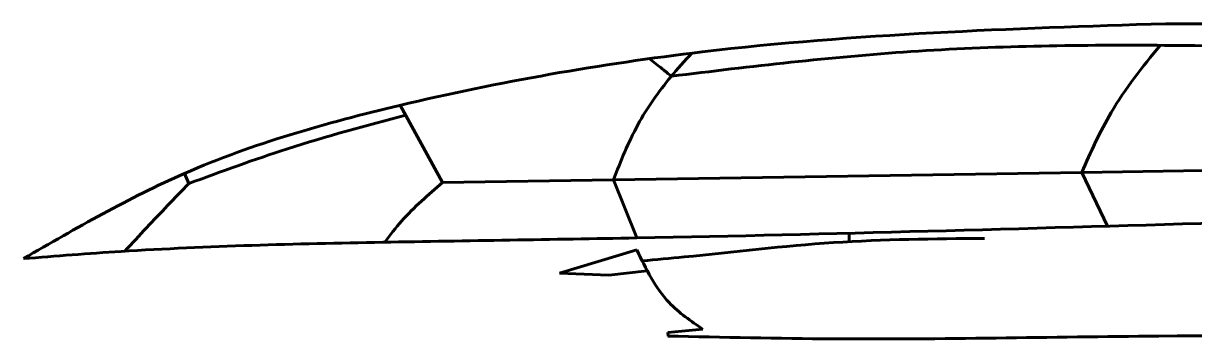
# Model space of a CAD drawing. Header units: millimetres. Extents: x -985956116104 to 1932156, y -552630487266 to 633586.
# Drawn here: x 39410 to 45310, y 23593 to 25186 of the extents above; entities that cross this region are included whole.
import ezdxf

# ---------------------------------------------------------------- set-up
doc = ezdxf.new("R2010")
doc.units = ezdxf.units.MM
doc.layers.add('_basic (Основной)', color=4, linetype='Continuous', lineweight=60)

msp = doc.modelspace()

# ---------------------------------------------------------------- linework, layer by layer
at = {"layer": '_basic (Основной)', "transparency": 33554687}
for p, q in [((41521.831, 24384.181), (41308.186, 24773.022)), ((40242.937, 24378.97), (40220.802, 24429.601)), ((42382.296, 24397.669), (44741.695, 24434.651)), ((44741.695, 24434.651), (45598.943, 24448.088)), ((44871.95, 24164.316), (44741.695, 24434.651)), ((41521.831, 24384.181), (42382.296, 24397.669)), ((42382.296, 24397.669), (42500.73, 24105.024)), ((43570.532, 24086.128), (43570.197, 24128.689)), ((42499.733, 24045.259), (42110.958, 23926.938)), ((42110.958, 23926.938), (42359.367, 23917.895)), ((42359.367, 23917.895), (42552.952, 23939.33)), ((42833.583, 23644.604), (42656.373, 23629.088)), ((42656.373, 23629.088), (42657.999, 23610.526))]:
    msp.add_line(p, q, dxfattribs=at)
for points in [[(39409.873, 24000.71), (40221.102, 24429.733), (41304.023, 24772.037), (42829.514, 25042.186), (45164.879, 25184.305)], [(45164.879, 25184.305), (46717.042, 25178.499), (48490.491, 25181.45), (49465.142, 25153.845), (50970.29, 24985.834), (51558.878, 24901.781)], [(39409.873, 24000.71), (39901.732, 24036.94), (41220.358, 24083.131), (42500.059, 24105.011), (45432.953, 24180.715)], [(42833.583, 23644.604), (42662.928, 23779.679), (42499.733, 24045.259)]]:
    msp.add_spline(points, degree=3, dxfattribs=at)
for points, knots in [([(45727.746, 25067.323), (45525.655, 25070.676), (44910.036, 25080.889), (43888.48, 25064.956), (43075.728, 24969.066), (42674.112, 24919.43)], [0, 0, 0, 0, 606.43237056, 1847.34101373, 3060.53296843, 3060.53296843, 3060.53296843, 3060.53296843]), ([(42382.296, 24397.669), (42419.607, 24492.066), (42492.959, 24677.645), (42640.385, 24884.515), (42740.716, 24996.908), (42776.58, 25035.803)], [0, 0, 0, 0, 303.53139712, 596.71935794, 755.45897001, 755.45897001, 755.45897001, 755.45897001]), ([(44741.695, 24434.651), (44787.573, 24537.622), (44890.501, 24768.636), (45047.721, 24966.606), (45136.811, 25075.147)], [0, 0, 0, 0, 336.81507232, 755.63581695, 755.63581695, 755.63581695, 755.63581695]), ([(42674.112, 24919.43), (42658.934, 24931.783), (42622.275, 24961.616), (42585.172, 24990.894), (42563.352, 25007.951)], [0, 0, 0, 0, 58.70671464, 141.79175252, 141.79175252, 141.79175252, 141.79175252]), ([(40242.937, 24378.97), (40408.036, 24439.554), (40766.916, 24571.247), (41135.946, 24670.768), (41335.696, 24722.953)], [0, 0, 0, 0, 527.31230288, 1146.22918336, 1146.22918336, 1146.22918336, 1146.22918336]), ([(39921.173, 24038.164), (39957.61, 24077.873), (40063.448, 24192.804), (40171.896, 24305.286), (40242.937, 24378.97)], [47.56274132, 47.56274132, 47.56274132, 47.56274132, 209.23740049, 516.27831483, 516.27831483, 516.27831483, 516.27831483]), ([(41229.983, 24083.309), (41257.08, 24120.119), (41343.09, 24230.586), (41449.847, 24322.324), (41521.831, 24384.181)], [98.03800448, 98.03800448, 98.03800448, 98.03800448, 234.9408755, 518.34972173, 518.34972173, 518.34972173, 518.34972173]), ([(42656.373, 23610.526), (42934.177, 23604.367), (43758.864, 23586.086), (45564.708, 23630.72), (47621.535, 23582.312), (49574.892, 23859.765), (50528.026, 24106.104), (50972.471, 24229.596)], [0, 0, 0, 0, 833.49981772, 2474.32809022, 5419.82516731, 6990.24289694, 8373.25918202, 8373.25918202, 8373.25918202, 8373.25918202]), ([(42527.034, 23989.561), (42597.64, 23995.922), (42918.935, 24025.066), (43491.685, 24095.758), (43997.57, 24100.414), (44251.524, 24102.752)], [19.96531633, 19.96531633, 19.96531633, 19.96531633, 232.65464225, 987.85265181, 1749.11452754, 1749.11452754, 1749.11452754, 1749.11452754])]:
    msp.add_open_spline(points, degree=3, knots=knots, dxfattribs=at)

doc.saveas('drawing.dxf')
